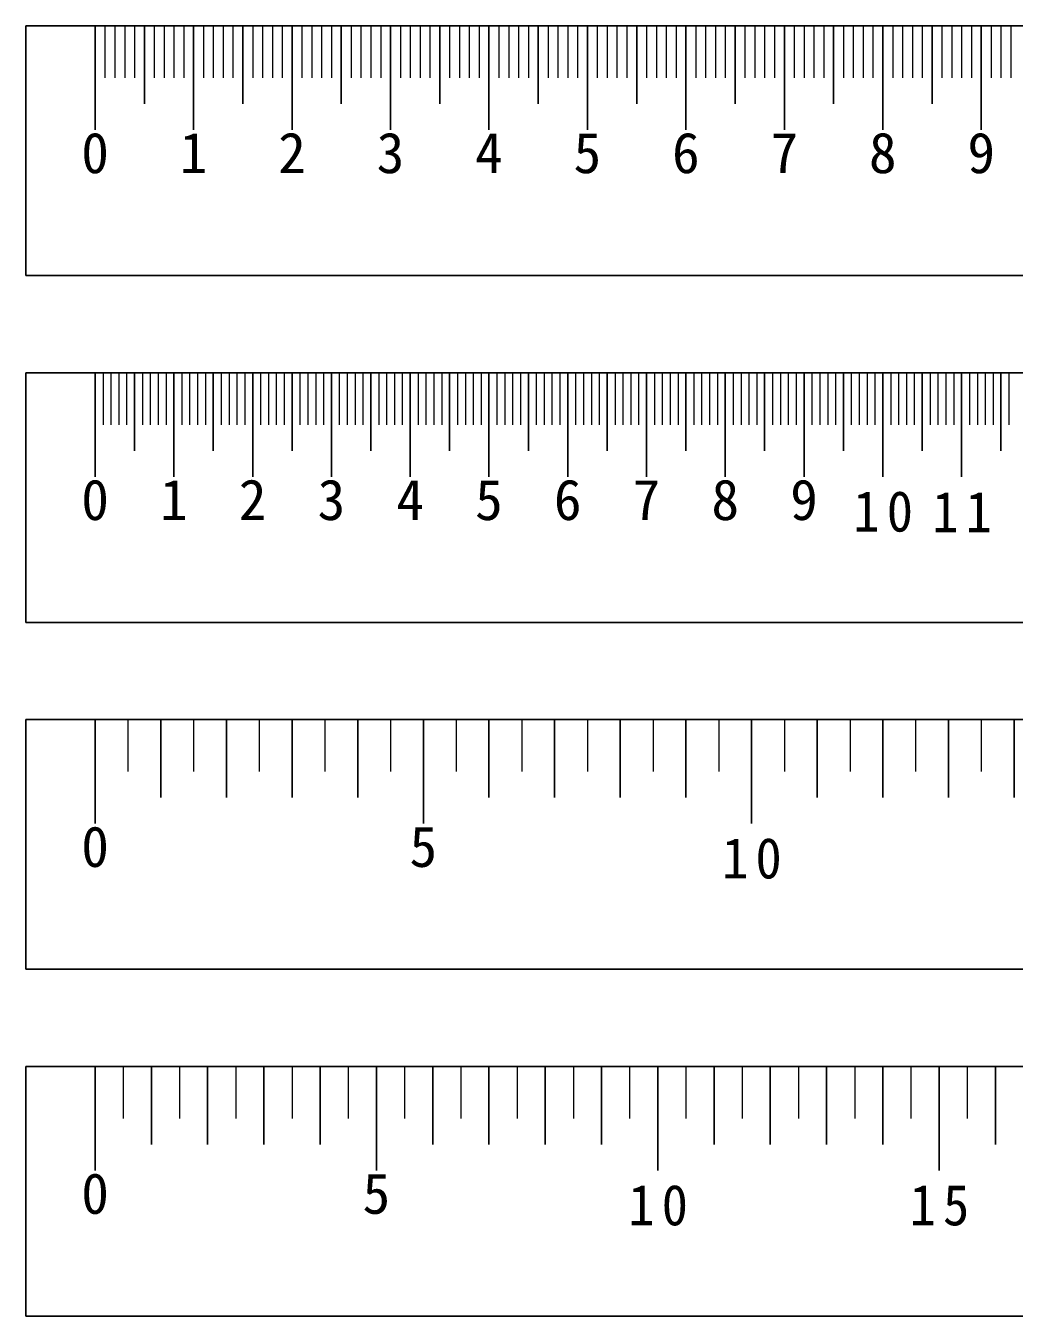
# Model space of a CAD drawing. Units: millimetres, scale not verified, with parts at other scales. Extents: x -33544 to 34536, y -21689 to 23870.
# Drawn here: x 2034 to 10943, y 186 to 11811 of the extents above; entities that cross this region are included whole.
import ezdxf
from ezdxf.enums import TextEntityAlignment as Align

# ---------------------------------------------------------------- set-up
doc = ezdxf.new("R2010")
doc.units = ezdxf.units.MM
doc.header["$LTSCALE"] = 125
for name, color, linetype, lineweight in [('0-0', 4, 'Continuous', 13), ('1-0', 4, 'Continuous', 13), ('2-0', 4, 'Continuous', 13), ('3-0', 4, 'Continuous', 13), ('F-0', 7, 'Continuous', 25)]:
    doc.layers.add(name, color=color, linetype=linetype, lineweight=lineweight)
doc.styles.add('ＭＳ 明朝', font='')
doc.styles.get('ＭＳ 明朝').set_extended_font_data('MS Mincho')

msp = doc.modelspace()

# ---------------------------------------------------------------- linework, layer by layer
at = {"layer": '0-0', "color": 7, "lineweight": 25}
for p, q in [((2658.7, 11810.6), (2658.7, 10873.1)), ((3102.5, 11810.6), (3102.5, 11107.5)), ((3546.2, 11810.6), (3546.2, 10873.1)), ((3990, 11810.6), (3990, 11107.5)), ((4433.7, 11810.6), (4433.7, 10873.1)), ((4877.5, 11810.6), (4877.5, 11107.5)), ((5321.2, 11810.6), (5321.2, 10873.1)), ((5765, 11810.6), (5765, 11107.5)), ((6208.7, 11810.6), (6208.7, 10873.1)), ((6652.5, 11810.6), (6652.5, 11107.5)), ((7096.2, 11810.6), (7096.2, 10873.1)), ((7540, 11810.6), (7540, 11107.5)), ((7983.7, 11810.6), (7983.7, 10873.1)), ((8427.5, 11810.6), (8427.5, 11107.5)), ((8871.2, 11810.6), (8871.2, 10873.1)), ((9315, 11810.6), (9315, 11107.5)), ((9758.7, 11810.6), (9758.7, 10873.1)), ((10202.5, 11810.6), (10202.5, 11107.5)), ((10646.2, 11810.6), (10646.2, 10873.1))]:
    msp.add_line(p, q, dxfattribs=at)
at = {"layer": '0-0'}
for p, q in [((2747.5, 11810.6), (2747.5, 11341.8)), ((2836.2, 11810.6), (2836.2, 11341.8)), ((2925, 11810.6), (2925, 11341.8)), ((3013.7, 11810.6), (3013.7, 11341.8)), ((3191.2, 11810.6), (3191.2, 11341.8)), ((3280, 11810.6), (3280, 11341.8)), ((3368.7, 11810.6), (3368.7, 11341.8)), ((3457.5, 11810.6), (3457.5, 11341.8)), ((3635, 11810.6), (3635, 11341.8)), ((3723.7, 11810.6), (3723.7, 11341.8)), ((3812.5, 11810.6), (3812.5, 11341.8)), ((3901.2, 11810.6), (3901.2, 11341.8)), ((4078.7, 11810.6), (4078.7, 11341.8)), ((4167.5, 11810.6), (4167.5, 11341.8)), ((4256.2, 11810.6), (4256.2, 11341.8)), ((4345, 11810.6), (4345, 11341.8)), ((4522.5, 11810.6), (4522.5, 11341.8)), ((4611.2, 11810.6), (4611.2, 11341.8)), ((4700, 11810.6), (4700, 11341.8)), ((4788.7, 11810.6), (4788.7, 11341.8)), ((4966.2, 11810.6), (4966.2, 11341.8)), ((5055, 11810.6), (5055, 11341.8)), ((5143.7, 11810.6), (5143.7, 11341.8)), ((5232.5, 11810.6), (5232.5, 11341.8)), ((5410, 11810.6), (5410, 11341.8)), ((5498.7, 11810.6), (5498.7, 11341.8)), ((5587.5, 11810.6), (5587.5, 11341.8)), ((5676.2, 11810.6), (5676.2, 11341.8)), ((5853.7, 11810.6), (5853.7, 11341.8)), ((5942.5, 11810.6), (5942.5, 11341.8)), ((6031.2, 11810.6), (6031.2, 11341.8)), ((6120, 11810.6), (6120, 11341.8)), ((6297.5, 11810.6), (6297.5, 11341.8)), ((6386.2, 11810.6), (6386.2, 11341.8)), ((6475, 11810.6), (6475, 11341.8)), ((6563.7, 11810.6), (6563.7, 11341.8)), ((6741.2, 11810.6), (6741.2, 11341.8)), ((6830, 11810.6), (6830, 11341.8)), ((6918.7, 11810.6), (6918.7, 11341.8)), ((7007.5, 11810.6), (7007.5, 11341.8)), ((7185, 11810.6), (7185, 11341.8)), ((7273.7, 11810.6), (7273.7, 11341.8)), ((7362.5, 11810.6), (7362.5, 11341.8)), ((7451.2, 11810.6), (7451.2, 11341.8)), ((7628.7, 11810.6), (7628.7, 11341.8)), ((7717.5, 11810.6), (7717.5, 11341.8)), ((7806.2, 11810.6), (7806.2, 11341.8)), ((7895, 11810.6), (7895, 11341.8)), ((8072.5, 11810.6), (8072.5, 11341.8)), ((8161.2, 11810.6), (8161.2, 11341.8)), ((8250, 11810.6), (8250, 11341.8)), ((8338.7, 11810.6), (8338.7, 11341.8)), ((8516.2, 11810.6), (8516.2, 11341.8)), ((8605, 11810.6), (8605, 11341.8)), ((8693.7, 11810.6), (8693.7, 11341.8)), ((8782.5, 11810.6), (8782.5, 11341.8)), ((8960, 11810.6), (8960, 11341.8)), ((9048.7, 11810.6), (9048.7, 11341.8)), ((9137.5, 11810.6), (9137.5, 11341.8)), ((9226.2, 11810.6), (9226.2, 11341.8)), ((9403.7, 11810.6), (9403.7, 11341.8)), ((9492.5, 11810.6), (9492.5, 11341.8)), ((9581.2, 11810.6), (9581.2, 11341.8)), ((9670, 11810.6), (9670, 11341.8)), ((9847.5, 11810.6), (9847.5, 11341.8)), ((9936.2, 11810.6), (9936.2, 11341.8)), ((10025, 11810.6), (10025, 11341.8)), ((10113.7, 11810.6), (10113.7, 11341.8)), ((10291.2, 11810.6), (10291.2, 11341.8)), ((10380, 11810.6), (10380, 11341.8)), ((10468.7, 11810.6), (10468.7, 11341.8)), ((10557.5, 11810.6), (10557.5, 11341.8)), ((10735, 11810.6), (10735, 11341.8)), ((10823.7, 11810.6), (10823.7, 11341.8)), ((10912.5, 11810.6), (10912.5, 11341.8))]:
    msp.add_line(p, q, dxfattribs=at)
at = {"layer": '1-0', "color": 7, "lineweight": 25}
for p, q in [((2658.7, 8685.6), (2658.7, 7748.1)), ((3013.7, 8685.6), (3013.7, 7982.5)), ((3368.7, 8685.6), (3368.7, 7748.1)), ((3723.7, 8685.6), (3723.7, 7982.5)), ((4078.7, 8685.6), (4078.7, 7748.1)), ((4433.7, 8685.6), (4433.7, 7982.5)), ((4788.7, 8685.6), (4788.7, 7748.1)), ((5143.7, 8685.6), (5143.7, 7982.5)), ((5498.7, 8685.6), (5498.7, 7748.1)), ((5853.7, 8685.6), (5853.7, 7982.5)), ((6208.7, 8685.6), (6208.7, 7748.1)), ((6563.7, 8685.6), (6563.7, 7982.5)), ((6918.7, 8685.6), (6918.7, 7748.1)), ((7273.7, 8685.6), (7273.7, 7982.5)), ((7628.7, 8685.6), (7628.7, 7748.1)), ((7983.7, 8685.6), (7983.7, 7982.5)), ((8338.7, 8685.6), (8338.7, 7748.1)), ((8693.7, 8685.6), (8693.7, 7982.5)), ((9048.7, 8685.6), (9048.7, 7748.1)), ((9403.7, 8685.6), (9403.7, 7982.5)), ((9758.7, 8685.6), (9758.7, 7748.1)), ((10113.7, 8685.6), (10113.7, 7982.5)), ((10468.7, 8685.6), (10468.7, 7748.1)), ((10823.7, 8685.6), (10823.7, 7982.5))]:
    msp.add_line(p, q, dxfattribs=at)
at = {"layer": '1-0'}
for p, q in [((2729.7, 8685.6), (2729.7, 8216.8)), ((2800.7, 8685.6), (2800.7, 8216.8)), ((2871.7, 8685.6), (2871.7, 8216.8)), ((2942.7, 8685.6), (2942.7, 8216.8)), ((3084.7, 8685.6), (3084.7, 8216.8)), ((3155.7, 8685.6), (3155.7, 8216.8)), ((3226.7, 8685.6), (3226.7, 8216.8)), ((3297.7, 8685.6), (3297.7, 8216.8)), ((3439.7, 8685.6), (3439.7, 8216.8)), ((3510.7, 8685.6), (3510.7, 8216.8)), ((3581.7, 8685.6), (3581.7, 8216.8)), ((3652.7, 8685.6), (3652.7, 8216.8)), ((3794.7, 8685.6), (3794.7, 8216.8)), ((3865.7, 8685.6), (3865.7, 8216.8)), ((3936.7, 8685.6), (3936.7, 8216.8)), ((4007.7, 8685.6), (4007.7, 8216.8)), ((4149.7, 8685.6), (4149.7, 8216.8)), ((4220.7, 8685.6), (4220.7, 8216.8)), ((4291.7, 8685.6), (4291.7, 8216.8)), ((4362.7, 8685.6), (4362.7, 8216.8)), ((4504.7, 8685.6), (4504.7, 8216.8)), ((4575.7, 8685.6), (4575.7, 8216.8)), ((4646.7, 8685.6), (4646.7, 8216.8)), ((4717.7, 8685.6), (4717.7, 8216.8)), ((4859.7, 8685.6), (4859.7, 8216.8)), ((4930.7, 8685.6), (4930.7, 8216.8)), ((5001.7, 8685.6), (5001.7, 8216.8)), ((5072.7, 8685.6), (5072.7, 8216.8)), ((5214.7, 8685.6), (5214.7, 8216.8)), ((5285.7, 8685.6), (5285.7, 8216.8)), ((5356.7, 8685.6), (5356.7, 8216.8)), ((5427.7, 8685.6), (5427.7, 8216.8)), ((5569.7, 8685.6), (5569.7, 8216.8)), ((5640.7, 8685.6), (5640.7, 8216.8)), ((5711.7, 8685.6), (5711.7, 8216.8)), ((5782.7, 8685.6), (5782.7, 8216.8)), ((5924.7, 8685.6), (5924.7, 8216.8)), ((5995.7, 8685.6), (5995.7, 8216.8)), ((6066.7, 8685.6), (6066.7, 8216.8)), ((6137.7, 8685.6), (6137.7, 8216.8)), ((6279.7, 8685.6), (6279.7, 8216.8)), ((6350.7, 8685.6), (6350.7, 8216.8)), ((6421.7, 8685.6), (6421.7, 8216.8)), ((6492.7, 8685.6), (6492.7, 8216.8)), ((6634.7, 8685.6), (6634.7, 8216.8)), ((6705.7, 8685.6), (6705.7, 8216.8)), ((6776.7, 8685.6), (6776.7, 8216.8)), ((6847.7, 8685.6), (6847.7, 8216.8)), ((6989.7, 8685.6), (6989.7, 8216.8)), ((7060.7, 8685.6), (7060.7, 8216.8)), ((7131.7, 8685.6), (7131.7, 8216.8)), ((7202.7, 8685.6), (7202.7, 8216.8)), ((7344.7, 8685.6), (7344.7, 8216.8)), ((7415.7, 8685.6), (7415.7, 8216.8)), ((7486.7, 8685.6), (7486.7, 8216.8)), ((7557.7, 8685.6), (7557.7, 8216.8)), ((7699.7, 8685.6), (7699.7, 8216.8)), ((7770.7, 8685.6), (7770.7, 8216.8)), ((7841.7, 8685.6), (7841.7, 8216.8)), ((7912.7, 8685.6), (7912.7, 8216.8)), ((8054.7, 8685.6), (8054.7, 8216.8)), ((8125.7, 8685.6), (8125.7, 8216.8)), ((8196.7, 8685.6), (8196.7, 8216.8)), ((8267.7, 8685.6), (8267.7, 8216.8)), ((8409.7, 8685.6), (8409.7, 8216.8)), ((8480.7, 8685.6), (8480.7, 8216.8)), ((8551.7, 8685.6), (8551.7, 8216.8)), ((8622.7, 8685.6), (8622.7, 8216.8)), ((8764.7, 8685.6), (8764.7, 8216.8)), ((8835.7, 8685.6), (8835.7, 8216.8)), ((8906.7, 8685.6), (8906.7, 8216.8)), ((8977.7, 8685.6), (8977.7, 8216.8)), ((9119.7, 8685.6), (9119.7, 8216.8)), ((9190.7, 8685.6), (9190.7, 8216.8)), ((9261.7, 8685.6), (9261.7, 8216.8)), ((9332.7, 8685.6), (9332.7, 8216.8)), ((9474.7, 8685.6), (9474.7, 8216.8)), ((9545.7, 8685.6), (9545.7, 8216.8)), ((9616.7, 8685.6), (9616.7, 8216.8)), ((9687.7, 8685.6), (9687.7, 8216.8)), ((9829.7, 8685.6), (9829.7, 8216.8)), ((9900.7, 8685.6), (9900.7, 8216.8)), ((9971.7, 8685.6), (9971.7, 8216.8)), ((10042.7, 8685.6), (10042.7, 8216.8)), ((10184.7, 8685.6), (10184.7, 8216.8)), ((10255.7, 8685.6), (10255.7, 8216.8)), ((10326.7, 8685.6), (10326.7, 8216.8)), ((10397.7, 8685.6), (10397.7, 8216.8)), ((10539.7, 8685.6), (10539.7, 8216.8)), ((10610.7, 8685.6), (10610.7, 8216.8)), ((10681.7, 8685.6), (10681.7, 8216.8)), ((10752.7, 8685.6), (10752.7, 8216.8)), ((10894.7, 8685.6), (10894.7, 8216.8))]:
    msp.add_line(p, q, dxfattribs=at)
at = {"layer": '2-0', "color": 7, "lineweight": 25}
for p, q in [((2658.7, 5560.6), (2658.7, 4623.1)), ((3250.4, 5560.6), (3250.4, 4857.5)), ((3842.1, 5560.6), (3842.1, 4857.5)), ((4433.7, 5560.6), (4433.7, 4857.5)), ((5025.4, 5560.6), (5025.4, 4857.5)), ((5617.1, 5560.6), (5617.1, 4623.1)), ((6208.7, 5560.6), (6208.7, 4857.5)), ((6800.4, 5560.6), (6800.4, 4857.5)), ((7392.1, 5560.6), (7392.1, 4857.5)), ((7983.7, 5560.6), (7983.7, 4857.5)), ((8575.4, 5560.6), (8575.4, 4623.1)), ((9167.1, 5560.6), (9167.1, 4857.5)), ((9758.7, 5560.6), (9758.7, 4857.5)), ((10350.4, 5560.6), (10350.4, 4857.5)), ((10942.1, 5560.6), (10942.1, 4857.5))]:
    msp.add_line(p, q, dxfattribs=at)
at = {"layer": '2-0'}
for p, q in [((2954.6, 5560.6), (2954.6, 5091.8)), ((3546.2, 5560.6), (3546.2, 5091.8)), ((4137.9, 5560.6), (4137.9, 5091.8)), ((4729.6, 5560.6), (4729.6, 5091.8)), ((5321.2, 5560.6), (5321.2, 5091.8)), ((5912.9, 5560.6), (5912.9, 5091.8)), ((6504.6, 5560.6), (6504.6, 5091.8)), ((7096.2, 5560.6), (7096.2, 5091.8)), ((7687.9, 5560.6), (7687.9, 5091.8)), ((8279.6, 5560.6), (8279.6, 5091.8)), ((8871.2, 5560.6), (8871.2, 5091.8)), ((9462.9, 5560.6), (9462.9, 5091.8)), ((10054.6, 5560.6), (10054.6, 5091.8)), ((10646.2, 5560.6), (10646.2, 5091.8))]:
    msp.add_line(p, q, dxfattribs=at)
at = {"layer": '3-0', "color": 7, "lineweight": 25}
for p, q in [((2658.7, 2435.6), (2658.7, 1498.1)), ((3165.9, 2435.6), (3165.9, 1732.5)), ((3673, 2435.6), (3673, 1732.5)), ((4180.2, 2435.6), (4180.2, 1732.5)), ((4687.3, 2435.6), (4687.3, 1732.5)), ((5194.4, 2435.6), (5194.4, 1498.1)), ((5701.6, 2435.6), (5701.6, 1732.5)), ((6208.7, 2435.6), (6208.7, 1732.5)), ((6715.9, 2435.6), (6715.9, 1732.5)), ((7223, 2435.6), (7223, 1732.5)), ((7730.2, 2435.6), (7730.2, 1498.1)), ((8237.3, 2435.6), (8237.3, 1732.5)), ((8744.4, 2435.6), (8744.4, 1732.5)), ((9251.6, 2435.6), (9251.6, 1732.5)), ((9758.7, 2435.6), (9758.7, 1732.5)), ((10265.9, 2435.6), (10265.9, 1498.1)), ((10773, 2435.6), (10773, 1732.5))]:
    msp.add_line(p, q, dxfattribs=at)
at = {"layer": '3-0'}
for p, q in [((2912.3, 2435.6), (2912.3, 1966.8)), ((3419.4, 2435.6), (3419.4, 1966.8)), ((3926.6, 2435.6), (3926.6, 1966.8)), ((4433.7, 2435.6), (4433.7, 1966.8)), ((4940.9, 2435.6), (4940.9, 1966.8)), ((5448, 2435.6), (5448, 1966.8)), ((5955.2, 2435.6), (5955.2, 1966.8)), ((6462.3, 2435.6), (6462.3, 1966.8)), ((6969.4, 2435.6), (6969.4, 1966.8)), ((7476.6, 2435.6), (7476.6, 1966.8)), ((7983.7, 2435.6), (7983.7, 1966.8)), ((8490.9, 2435.6), (8490.9, 1966.8)), ((8998, 2435.6), (8998, 1966.8)), ((9505.2, 2435.6), (9505.2, 1966.8)), ((10012.3, 2435.6), (10012.3, 1966.8)), ((10519.4, 2435.6), (10519.4, 1966.8))]:
    msp.add_line(p, q, dxfattribs=at)
at = {"layer": 'F-0'}
for p, q in [((2033.7, 11810.6), (2033.7, 9560.6)), ((25783.7, 11810.6), (2033.7, 11810.6)), ((2033.7, 9560.6), (25783.7, 9560.6)), ((2033.7, 8685.6), (2033.7, 6435.6)), ((25783.7, 8685.6), (2033.7, 8685.6)), ((2033.7, 6435.6), (25783.7, 6435.6)), ((2033.7, 5560.6), (2033.7, 3310.6)), ((25783.7, 5560.6), (2033.7, 5560.6)), ((2033.7, 3310.6), (25783.7, 3310.6)), ((2033.7, 2435.6), (2033.7, 185.6)), ((25783.7, 2435.6), (2033.7, 2435.6)), ((2033.7, 185.6), (25783.7, 185.6))]:
    msp.add_line(p, q, dxfattribs=at)

# ---------------------------------------------------------------- texts
at = {"layer": '0-0', "color": 3, "style": 'ＭＳ 明朝'}
for s, p in [('0', (2533.7, 10373.1)), ('1', (3421.2, 10373.1)), ('2', (4308.7, 10373.1)), ('3', (5196.2, 10373.1)), ('4', (6083.7, 10373.1)), ('5', (6971.2, 10373.1)), ('6', (7858.7, 10373.1)), ('7', (8746.2, 10373.1)), ('8', (9633.7, 10373.1)), ('9', (10521.2, 10373.1))]:
    msp.add_text(s, height=366.6, dxfattribs=at).set_placement(p, align=Align.BOTTOM_LEFT)
at = {"layer": '1-0', "color": 3, "style": 'ＭＳ 明朝'}
for s, p in [('0', (2533.7, 7248.1)), ('1', (3243.7, 7248.1)), ('2', (3953.7, 7248.1)), ('3', (4663.7, 7248.1)), ('4', (5373.7, 7248.1)), ('5', (6083.7, 7248.1)), ('6', (6793.7, 7248.1)), ('7', (7503.7, 7248.1)), ('8', (8213.7, 7248.1)), ('9', (8923.7, 7248.1))]:
    msp.add_text(s, height=366.6, dxfattribs=at).set_placement(p, align=Align.BOTTOM_LEFT)
at = {"layer": '1-0', "color": 3, "char_height": 366.6, "attachment_point": 7, "style": 'ＭＳ 明朝'}
for s, insert in [('\\T1.27;\\W0.95;10', (9493.1, 7248.1)), ('\\T1.27;\\W0.95;11', (10203.1, 7248.1))]:
    msp.add_mtext(s, dxfattribs=dict(at, insert=insert))
at = {"layer": '2-0', "color": 3, "style": 'ＭＳ 明朝'}
for s, p in [('0', (2533.7, 4123.1)), ('5', (5492.1, 4123.1))]:
    msp.add_text(s, height=366.6, dxfattribs=at).set_placement(p, align=Align.BOTTOM_LEFT)
at = {"layer": '2-0', "color": 3, "insert": (8309.8, 4123.1), "char_height": 366.6, "attachment_point": 7, "style": 'ＭＳ 明朝'}
msp.add_mtext('\\T1.27;\\W0.95;10', dxfattribs=at)
at = {"layer": '3-0', "color": 3, "style": 'ＭＳ 明朝'}
for s, p in [('0', (2533.7, 998.1)), ('5', (5069.4, 998.1))]:
    msp.add_text(s, height=366.6, dxfattribs=at).set_placement(p, align=Align.BOTTOM_LEFT)
at = {"layer": '3-0', "color": 3, "char_height": 366.6, "attachment_point": 7, "style": 'ＭＳ 明朝'}
for s, insert in [('\\T1.27;\\W0.95;10', (7464.5, 998.1)), ('\\T1.27;\\W0.95;15', (10000.2, 998.1))]:
    msp.add_mtext(s, dxfattribs=dict(at, insert=insert))

doc.saveas('drawing.dxf')
